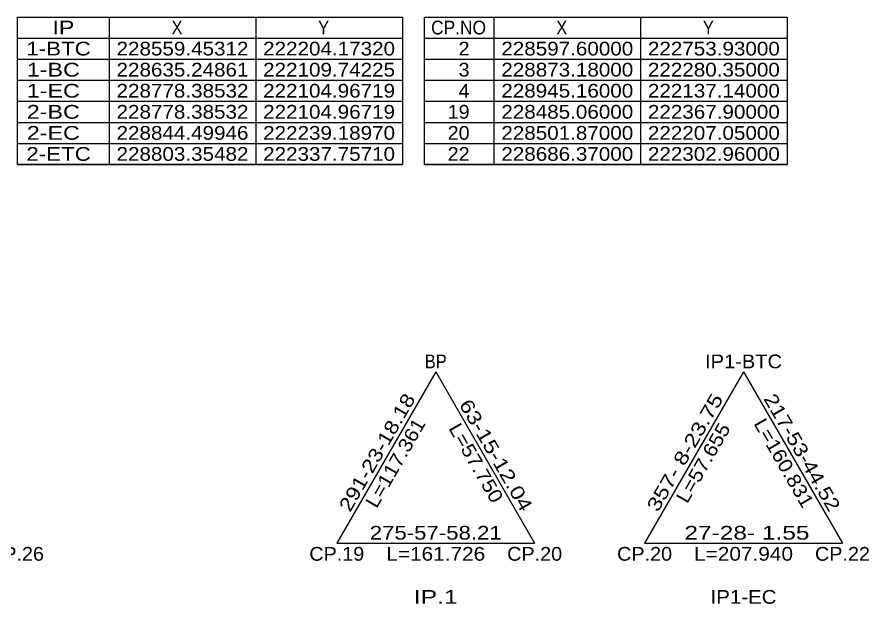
# Model space of a CAD drawing. Extents: x 231382 to 232223, y 224653 to 225247.
# Drawn here: x 231824.4 to 232010.4, y 224814.8 to 224942.9 of the extents above; entities that cross this region are included whole.
import ezdxf
from ezdxf.enums import TextEntityAlignment as Align

# ---------------------------------------------------------------- set-up
doc = ezdxf.new("R2010")
doc.units = 0
doc.header["$LTSCALE"] = 10
doc.header["$MEASUREMENT"] = 0
for name, color, linetype in [('CA-LEAL', 1, 'CONTINUOUS'), ('CA-LEAT', 3, 'CONTINUOUS'), ('CA-TABL-LIN1', 4, 'CONTINUOUS'), ('CA-TABL-LIN2', 1, 'CONTINUOUS'), ('CA-TABL-TEX1', 6, 'CONTINUOUS'), ('CA-TABL-TEX2', 3, 'CONTINUOUS'), ('CV-TABL-LIN1', 4, 'CONTINUOUS'), ('CV-TABL-LIN2', 1, 'CONTINUOUS'), ('CV-TABL-TEX1', 6, 'CONTINUOUS'), ('CV-TABL-TEX2', 3, 'CONTINUOUS')]:
    doc.layers.add(name, color=color, linetype=linetype)
doc.styles.get("Standard").update_dxf_attribs({"font": 'Dotum.ttf'})

msp = doc.modelspace()

# ---------------------------------------------------------------- linework, layer by layer
at = {"layer": 'CA-LEAL', "linetype": 'Continuous'}
for p, q in [((231915.79, 224865.45), (231894.19, 224828.04)), ((231915.79, 224865.45), (231937.39, 224828.04)), ((231982.99, 224865.45), (231961.39, 224828.04)), ((231982.99, 224865.45), (232004.59, 224828.04)), ((231894.19, 224828.04), (231937.39, 224828.04)), ((231961.39, 224828.04), (232004.59, 224828.04))]:
    msp.add_line(p, q, dxfattribs=at)
at = {"layer": 'CA-TABL-LIN1'}
for p, q in [((231824.51, 224910.75), (231824.51, 224942.95)), ((231824.51, 224942.95), (231908.51, 224942.95)), ((231844.51, 224942.95), (231844.51, 224910.75)), ((231908.51, 224942.95), (231908.51, 224910.75)), ((231824.51, 224938.35), (231908.51, 224938.35)), ((231824.51, 224910.75), (231908.51, 224910.75)), ((231908.51, 224910.75), (231824.51, 224910.75))]:
    msp.add_line(p, q, dxfattribs=at)
at = {"layer": 'CA-TABL-LIN2'}
for p, q in [((231876.51, 224942.95), (231876.51, 224910.75)), ((231824.51, 224933.75), (231908.51, 224933.75)), ((231824.51, 224929.15), (231908.51, 224929.15)), ((231824.51, 224924.55), (231908.51, 224924.55)), ((231824.51, 224919.95), (231908.51, 224919.95)), ((231824.51, 224915.35), (231908.51, 224915.35))]:
    msp.add_line(p, q, dxfattribs=at)
at = {"layer": 'CV-TABL-LIN1'}
for p, q in [((231913.31, 224910.75), (231913.31, 224942.95)), ((231913.31, 224942.95), (231992.51, 224942.95)), ((231928.51, 224942.95), (231928.51, 224910.75)), ((231992.51, 224942.95), (231992.51, 224910.75)), ((231913.31, 224938.35), (231992.51, 224938.35)), ((231913.31, 224910.75), (231992.51, 224910.75)), ((231992.51, 224910.75), (231913.31, 224910.75))]:
    msp.add_line(p, q, dxfattribs=at)
at = {"layer": 'CV-TABL-LIN2'}
for p, q in [((231960.51, 224942.95), (231960.51, 224910.75)), ((231913.31, 224933.75), (231992.51, 224933.75)), ((231913.31, 224929.15), (231992.51, 224929.15)), ((231913.31, 224924.55), (231992.51, 224924.55)), ((231913.31, 224919.95), (231992.51, 224919.95)), ((231913.31, 224915.35), (231992.51, 224915.35))]:
    msp.add_line(p, q, dxfattribs=at)

# ---------------------------------------------------------------- texts
at = {"layer": 'CA-LEAT'}
for s, rotation, width, p, p2 in [('BP', 0, 0.870901, (231913.39, 224866.25), (231918.19, 224866.25)), ('IP1-BTC', 0, 0.993548, (231974.59, 224866.25), (231991.39, 224866.25)), ('291-23-18.18', 60, 1.015822, (231897.09, 224834.67), (231911.49, 224859.61)), (' 63-15-12.04', 300, 1.054426, (231920.08, 224859.61), (231934.48, 224834.67)), ('357- 8-23.75', 60, 1.054426, (231964.29, 224834.67), (231978.69, 224859.61)), ('217-53-44.52', 300, 1.015822, (231987.28, 224859.61), (232001.68, 224834.67)), ('L=117.361', 60, 1.036811, (231902.88, 224835.49), (231913.68, 224854.2)), ('L=57.750', 300, 1.043309, (231918.5, 224853.16), (231928.1, 224836.53)), ('L=57.655', 60, 1.043309, (231970.68, 224836.53), (231980.28, 224853.16)), ('L=160.831', 300, 1.036811, (231985.1, 224854.2), (231995.9, 224835.49)), ('275-57-58.21', 0, 1.015822, (231901.39, 224828.84), (231930.19, 224828.84)), (' 27-28- 1.55', 0, 1.096081, (231968.59, 224828.84), (231997.39, 224828.84)), ('CP.26', 0, 0.991258, (231818.27, 224824.24), (231830.27, 224824.24)), ('CP.19', 0, 0.991258, (231888.19, 224824.24), (231900.19, 224824.24)), ('L=161.726', 0, 1.036811, (231904.99, 224824.24), (231926.59, 224824.24)), ('CP.20', 0, 0.991258, (231931.39, 224824.24), (231943.39, 224824.24)), ('CP.20', 0, 0.991258, (231955.39, 224824.24), (231967.39, 224824.24)), ('L=207.940', 0, 1.036811, (231972.19, 224824.24), (231993.79, 224824.24)), ('CP.22', 0, 0.991258, (231998.59, 224824.24), (232010.59, 224824.24)), ('IP.1', 0, 1.239306, (231910.99, 224814.84), (231920.59, 224814.84)), ('IP1-EC', 0, 1.009301, (231975.79, 224814.84), (231990.19, 224814.84))]:
    msp.add_text(s, height=3, rotation=rotation, dxfattribs=dict(at, width=width)).set_placement(p, p2, align=Align.FIT)
at = {"layer": 'CA-TABL-TEX1'}
for s, width, p, p2 in [('IP', 1.278959, (231832.11, 224939.15), (231836.91, 224939.15)), ('X', 0.954045, (231858.11, 224939.15), (231860.51, 224939.15)), ('Y', 0.957143, (231890.11, 224939.15), (231892.51, 224939.15)), ('  1-BTC', 1.053933, (231823.7, 224934.55), (231840.5, 224934.55)), ('  1-BC', 1.065863, (231823.7, 224929.95), (231838.1, 224929.95)), ('  1-EC', 1.082828, (231823.7, 224925.35), (231838.1, 224925.35)), ('  2-BC', 1.065863, (231823.7, 224920.75), (231838.1, 224920.75)), ('  2-EC', 1.082828, (231823.7, 224916.15), (231838.1, 224916.15)), ('  2-ETC', 1.068116, (231823.7, 224911.55), (231840.5, 224911.55))]:
    msp.add_text(s, height=3, rotation=0, dxfattribs=dict(at, width=width)).set_placement(p, p2, align=Align.FIT)
at = {"layer": 'CA-TABL-TEX2', "width": 1.017868}
for s, p, p2 in [('228559.45312', (231846.11, 224934.55), (231874.91, 224934.55)), ('222204.17320', (231878.11, 224934.55), (231906.91, 224934.55)), ('228635.24861', (231846.11, 224929.95), (231874.91, 224929.95)), ('222109.74225', (231878.11, 224929.95), (231906.91, 224929.95)), ('228778.38532', (231846.11, 224925.35), (231874.91, 224925.35)), ('222104.96719', (231878.11, 224925.35), (231906.91, 224925.35)), ('228778.38532', (231846.11, 224920.75), (231874.91, 224920.75)), ('222104.96719', (231878.11, 224920.75), (231906.91, 224920.75)), ('228844.49946', (231846.11, 224916.15), (231874.91, 224916.15)), ('222239.18970', (231878.11, 224916.15), (231906.91, 224916.15)), ('228803.35482', (231846.11, 224911.55), (231874.91, 224911.55)), ('222337.75710', (231878.11, 224911.55), (231906.91, 224911.55))]:
    msp.add_text(s, height=3, rotation=0, dxfattribs=at).set_placement(p, p2, align=Align.FIT)
at = {"layer": 'CV-TABL-TEX1'}
for s, width, p, p2 in [('CP.NO', 0.90374, (231914.77, 224939.15), (231926.77, 224939.15)), ('X', 0.954045, (231942.11, 224939.15), (231944.51, 224939.15)), ('Y', 0.957143, (231974.11, 224939.15), (231976.51, 224939.15)), ('2', 0.987605, (231920.77, 224934.55), (231923.17, 224934.55)), ('3', 0.987605, (231920.77, 224929.95), (231923.17, 224929.95)), ('4', 0.987605, (231920.77, 224925.35), (231923.17, 224925.35)), ('19', 0.987605, (231918.39, 224920.75), (231923.19, 224920.75)), ('20', 0.987605, (231918.39, 224916.15), (231923.19, 224916.15)), ('22', 0.987605, (231918.39, 224911.55), (231923.19, 224911.55))]:
    msp.add_text(s, height=3, rotation=0, dxfattribs=dict(at, width=width)).set_placement(p, p2, align=Align.FIT)
at = {"layer": 'CV-TABL-TEX2', "width": 1.017868}
for s, p, p2 in [('228597.60000', (231930.11, 224934.55), (231958.91, 224934.55)), ('222753.93000', (231962.11, 224934.55), (231990.91, 224934.55)), ('228873.18000', (231930.11, 224929.95), (231958.91, 224929.95)), ('222280.35000', (231962.11, 224929.95), (231990.91, 224929.95)), ('228945.16000', (231930.11, 224925.35), (231958.91, 224925.35)), ('222137.14000', (231962.11, 224925.35), (231990.91, 224925.35)), ('228485.06000', (231930.11, 224920.75), (231958.91, 224920.75)), ('222367.90000', (231962.11, 224920.75), (231990.91, 224920.75)), ('228501.87000', (231930.11, 224916.15), (231958.91, 224916.15)), ('222207.05000', (231962.11, 224916.15), (231990.91, 224916.15)), ('228686.37000', (231930.11, 224911.55), (231958.91, 224911.55)), ('222302.96000', (231962.11, 224911.55), (231990.91, 224911.55))]:
    msp.add_text(s, height=3, rotation=0, dxfattribs=at).set_placement(p, p2, align=Align.FIT)

doc.saveas('drawing.dxf')
